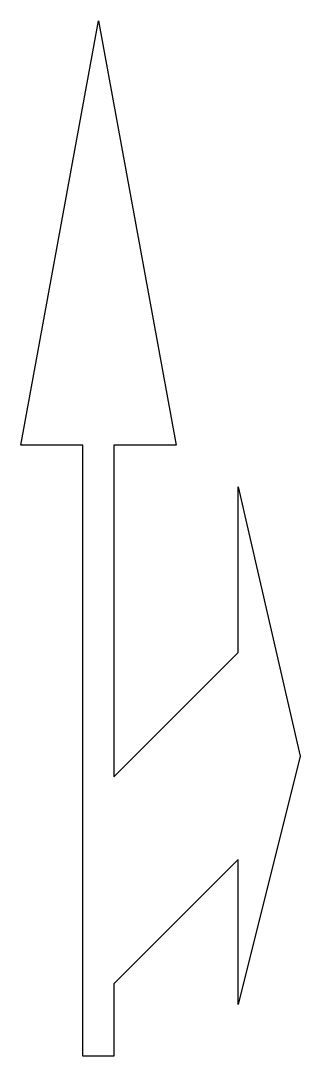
# Model space of a CAD drawing. Header units: millimetres. Extents: x -26.05 to -25.73, y 143.98 to 145.18.
import ezdxf

# ---------------------------------------------------------------- set-up
doc = ezdxf.new("R2010")
doc.units = ezdxf.units.MM

msp = doc.modelspace()

# ---------------------------------------------------------------- linework, layer by layer
msp.add_lwpolyline([(-25.7992, 144.039), (-25.7992, 144.207), (-25.9432, 144.063), (-25.9432, 143.979), (-25.9792, 143.979), (-25.9792, 144.687), (-26.0512, 144.687), (-25.9612, 145.179), (-25.8712, 144.687), (-25.9432, 144.687), (-25.9432, 144.303), (-25.7992, 144.447), (-25.7992, 144.639), (-25.7272, 144.327)], close=True)

doc.saveas('drawing.dxf')
